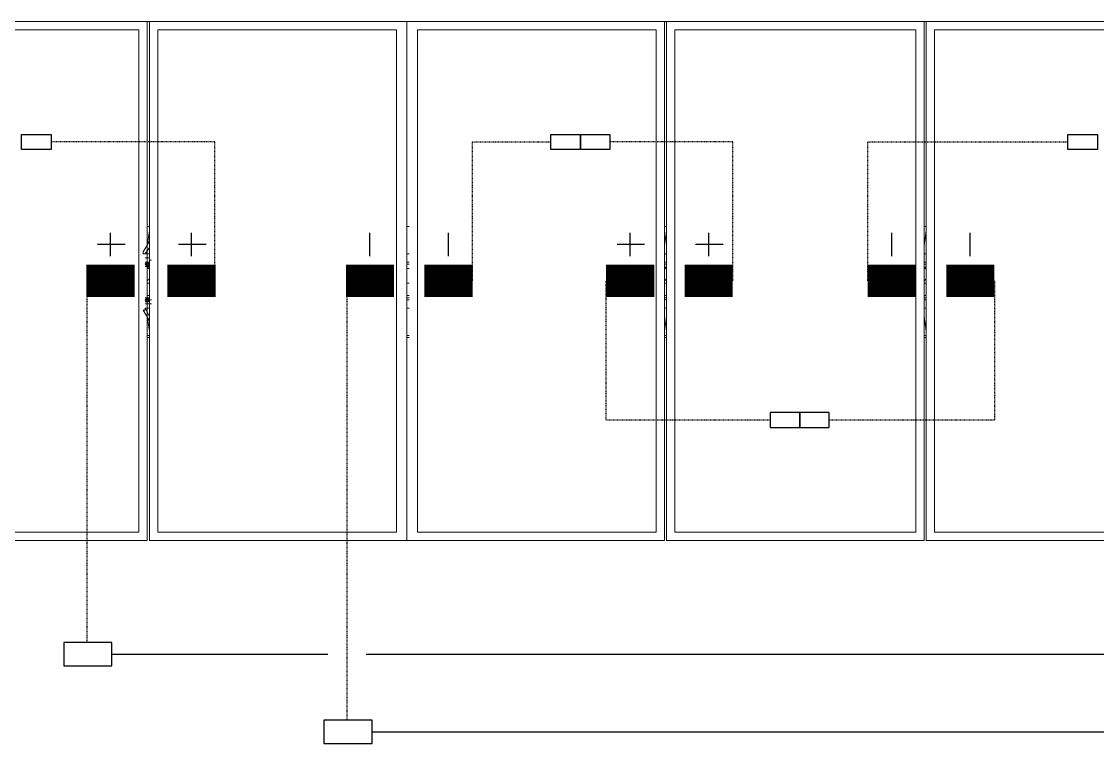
# Model space of a CAD drawing. Header units: feet. Extents: x -12372 to 90117, y -14865 to 4121.
# Drawn here: x 5471.3 to 5637.7, y 3626.4 to 3738.1 of the extents above; entities that cross this region are included whole.
import ezdxf
from ezdxf.lldxf.tags import DXFTag

# ---------------------------------------------------------------- set-up
doc = ezdxf.new("R2010")
doc.units = ezdxf.units.FT
doc.header["$MEASUREMENT"] = 0
doc.linetypes.add('HIDDEN', pattern=[0.375, 0.25, -0.125])
for name, color, linetype in [('E-DC HARNESS-NEG', 170, 'DC HARNESS CABLE'), ('E-DC HARNESS-POS', 10, 'DC HARNESS CABLE'), ('E-HARN-COMP', 8, 'Continuous'), ('E-TRNK-CABL-NEG', 6, 'HIDDEN'), ('E-TRUNK-CABLE-POS', 6, 'HIDDEN'), ('Polarity-Text', 7, 'Continuous')]:
    doc.layers.add(name, color=color, linetype=linetype)
doc.styles.get("Standard").update_dxf_attribs({"font": 'arial.ttf'})
tags = doc.linetypes.add('DC HARNESS CABLE', pattern='A,0.5,-0.2,["DH",Standard,S=0.1,R=0,X=-0.1,Y=-0.05],-0.2', length=0.9).pattern_tags.tags
tags[6] = DXFTag(74, 10)

# ---------------------------------------------------------------- blocks, each defined once
blk = doc.blocks.new('A$C47dfd34d')
at = {"lineweight": 5}
for points in [[(8.12634, 0.41332), (6.06642, 0.41332)], [(6.47974, 0), (6.47974, 0.41332)], [(6.4864, 0.00667), (6.4864, 0.40665)], [(6.47807, 0.23499), (6.47974, 0.24666), (6.47974, 0.24332)], [(6.68473, 0.23499), (6.68473, 0.24666), (6.68473, 0.24332)], [(6.88972, 0.23499), (6.89139, 0.24666), (6.89139, 0.24332)], [(7.09638, 0.23499), (7.09804, 0.24666), (7.09804, 0.24332)], [(6.47474, 0.22999), (6.47974, 0.23832)], [(6.4764, 0.22832), (6.47974, 0.23332)], [(6.47807, 0.21832), (6.47974, 0.21832), (6.47974, 0.19333), (6.47807, 0.19333), (6.4764, 0.19333), (6.47807, 0.19333), (6.47974, 0.19333), (6.47974, 0.19166), (6.47807, 0.19166), (6.47974, 0.19166), (6.47807, 0.19166), (6.47974, 0.19166), (6.47807, 0.19166), (6.47974, 0.19166), (6.47807, 0.19166), (6.47974, 0.19166), (6.47807, 0.19166), (6.47974, 0.19166), (6.47807, 0.19166), (6.47974, 0.19166), (6.47807, 0.19166), (6.47974, 0.19166), (6.47807, 0.19166), (6.47974, 0.19166), (6.47807, 0.19166), (6.47974, 0.19166), (6.4814, 0.19166), (6.47974, 0.19166), (6.47807, 0.19166), (6.47807, 0.21999), (6.47974, 0.21999), (6.47807, 0.21999), (6.47974, 0.21999), (6.47807, 0.21999), (6.47974, 0.21999), (6.47807, 0.21999), (6.47974, 0.21999), (6.47807, 0.21999), (6.47974, 0.21999), (6.47807, 0.21999), (6.4764, 0.21999), (6.47807, 0.21832), (6.47807, 0.21999), (6.47974, 0.21999), (6.47807, 0.21999), (6.47974, 0.21999), (6.47807, 0.21999), (6.47974, 0.21999), (6.47807, 0.21999), (6.47974, 0.21999), (6.47807, 0.21999), (6.47974, 0.21999), (6.47807, 0.21999), (6.47807, 0.21832), (6.4764, 0.21999), (6.47807, 0.21832), (6.47807, 0.21999), (6.47974, 0.21999), (6.47974, 0.22166), (6.47807, 0.22166), (6.4764, 0.22166), (6.47807, 0.22166), (6.47974, 0.22166), (6.47974, 0.22332), (6.4814, 0.22332), (6.47974, 0.22332), (6.47974, 0.22499), (6.4764, 0.22499)], [(6.4814, 0.22332), (6.47974, 0.22332), (6.47974, 0.22499), (6.4764, 0.22499), (6.47974, 0.22499), (6.47974, 0.22332), (6.47974, 0.22166), (6.47807, 0.22166), (6.4764, 0.22166), (6.47807, 0.22166), (6.47974, 0.22166), (6.47974, 0.22332)], [(6.68473, 0.22832), (6.68639, 0.22832)], [(6.88972, 0.22832), (6.89139, 0.22832)], [(7.09638, 0.22832), (7.09804, 0.22832)], [(6.4764, 0.21999), (6.47807, 0.21999)], [(6.4764, 0.21832), (6.47807, 0.21832)], [(6.4764, 0.21832), (6.47807, 0.21832)], [(6.47807, 0.22166), (6.47807, 0.22166)], [(6.47974, 0.22166), (6.47807, 0.22166)], [(6.47807, 0.21999), (6.47974, 0.21999)], [(6.47807, 0.21999), (6.47974, 0.21999)], [(6.47807, 0.21999), (6.47974, 0.21999)], [(6.47807, 0.21999), (6.47974, 0.21999)], [(6.47807, 0.21999), (6.47974, 0.21999)], [(6.47807, 0.21999), (6.47974, 0.21999)], [(6.47807, 0.21832), (6.47974, 0.21832)], [(6.47807, 0.21832), (6.47974, 0.21832)], [(6.47807, 0.21832), (6.47807, 0.21832)], [(6.47974, 0.21666), (6.47807, 0.21666), (6.47974, 0.21832)], [(6.47974, 0.22166), (6.47974, 0.22166)], [(6.47974, 0.21832), (6.47974, 0.19333)], [(6.47974, 0.21832), (6.47974, 0.21832)], [(6.47974, 0.19333), (6.47974, 0.21832)], [(6.68473, 0.22166), (6.68639, 0.22166)], [(6.68473, 0.21999), (6.68639, 0.21999)], [(6.68473, 0.21832), (6.68473, 0.21666), (6.68639, 0.21666)], [(6.89139, 0.22166), (6.88972, 0.22166)], [(6.88972, 0.21999), (6.89139, 0.21999)], [(6.89139, 0.21666), (6.88972, 0.21666), (6.89139, 0.21832)], [(7.09804, 0.22166), (7.09638, 0.22166)], [(7.09638, 0.21999), (7.09804, 0.21999)], [(7.09804, 0.21666), (7.09638, 0.21666), (7.09804, 0.21832)], [(6.47807, 0.20666), (6.47974, 0.20832)], [(6.68473, 0.20666), (6.68473, 0.20832)], [(6.88972, 0.20666), (6.89139, 0.20832)], [(7.09638, 0.20666), (7.09804, 0.20832)], [(6.47974, 0.20499), (6.47807, 0.20499)], [(6.68473, 0.20499), (6.68639, 0.20499)], [(6.89139, 0.20499), (6.88972, 0.20499)], [(7.09804, 0.20499), (7.09638, 0.20499)], [(6.47807, 0.19333), (6.4764, 0.19333)], [(6.4764, 0.19333), (6.47807, 0.19333)], [(6.47974, 0.19333), (6.47807, 0.19333), (6.4764, 0.19333)], [(6.47807, 0.19166), (6.47807, 0.18999), (6.4764, 0.19166)], [(6.4764, 0.19166), (6.47807, 0.18999), (6.47807, 0.19166)], [(6.4764, 0.19166), (6.47807, 0.19166)], [(6.4764, 0.19166), (6.47807, 0.18999), (6.47807, 0.19166)], [(6.4764, 0.19166), (6.47807, 0.19166)], [(6.47807, 0.18999), (6.47974, 0.18999), (6.47974, 0.18833), (6.4764, 0.18833)], [(6.47807, 0.19499), (6.47974, 0.19499)], [(6.47807, 0.19166), (6.47974, 0.19166), (6.47974, 0.19333), (6.47807, 0.19333)], [(6.47974, 0.19333), (6.47807, 0.19333)], [(6.47807, 0.19333), (6.47974, 0.19333), (6.47974, 0.19166), (6.47807, 0.19166)], [(6.47974, 0.19333), (6.47807, 0.19333)], [(6.47807, 0.19333), (6.47807, 0.19333)], [(6.47807, 0.19166), (6.47974, 0.19166)], [(6.47807, 0.19166), (6.47974, 0.19166)], [(6.47807, 0.19166), (6.47974, 0.19166)], [(6.47807, 0.19166), (6.47974, 0.19166)], [(6.47807, 0.19166), (6.47974, 0.19166)], [(6.47807, 0.19166), (6.47974, 0.19166)], [(6.47807, 0.18999), (6.47807, 0.18999)], [(6.47974, 0.19333), (6.47974, 0.19333)], [(6.47974, 0.18999), (6.47974, 0.18999)], [(6.68473, 0.19499), (6.68639, 0.19499)], [(6.68473, 0.19333), (6.68639, 0.19333)], [(6.68473, 0.19166), (6.68639, 0.19166)], [(6.88972, 0.19499), (6.89139, 0.19499)], [(6.89139, 0.19333), (6.88972, 0.19333)], [(6.88972, 0.19166), (6.89139, 0.19166)], [(7.09638, 0.19499), (7.09804, 0.19499)], [(7.09804, 0.19333), (7.09638, 0.19333)], [(7.09638, 0.19166), (7.09804, 0.19166)], [(6.47974, 0.17499), (6.47474, 0.18333)], [(6.47974, 0.17833), (6.4764, 0.18499), (6.47974, 0.18499)], [(6.47974, 0.18499), (6.47807, 0.18499)], [(6.47974, 0.18833), (6.47974, 0.18666)], [(6.47974, 0.18833), (6.4814, 0.18833)], [(6.68473, 0.18499), (6.68639, 0.18499)], [(6.89139, 0.18499), (6.88972, 0.18499)], [(7.09804, 0.18499), (7.09638, 0.18499)], [(6.47974, 0.16999), (6.47974, 0.16666), (6.47807, 0.17833)], [(6.68473, 0.16999), (6.68473, 0.16666), (6.68473, 0.17833)], [(6.89139, 0.16999), (6.89139, 0.16666), (6.88972, 0.17833)], [(7.09804, 0.16999), (7.09804, 0.16666), (7.09638, 0.17833)], [(6.47807, 0.16333), (6.47974, 0.16333)], [(6.47974, 0.16666), (6.47974, 0.16666)], [(6.68473, 0.16666), (6.68473, 0.16666)], [(6.68473, 0.16333), (6.68639, 0.16333)], [(6.88972, 0.16333), (6.89139, 0.16333)], [(6.89139, 0.16666), (6.89139, 0.16666)], [(7.09638, 0.16333), (7.09804, 0.16333)], [(7.09804, 0.16666), (7.09804, 0.16666)], [(6.47807, 0.16166), (6.47974, 0.16166)], [(6.68473, 0.16166), (6.68639, 0.16166)], [(6.88972, 0.16166), (6.89139, 0.16166)], [(7.09638, 0.16166), (7.09804, 0.16166)]]:
    blk.add_lwpolyline(points, dxfattribs=at)
for points in [[(6.27308, 0.41332), (6.27308, 0), (6.47807, 0), (6.47807, 0.41332)], [(6.47974, 0.41332), (6.47974, 0), (6.68473, 0), (6.68473, 0.41332)], [(6.47974, 0), (6.47974, 0.41332)], [(6.88972, 0.41332), (6.88972, 0), (6.68473, 0), (6.68473, 0.41332)], [(6.89139, 0.41332), (7.09638, 0.41332), (7.09638, 0), (6.89139, 0)], [(7.09804, 0.41332), (7.30304, 0.41332), (7.30304, 0), (7.09804, 0)], [(6.4714, 0.40665), (6.4714, 0.00667), (6.27974, 0.00667), (6.27974, 0.40665)], [(6.67639, 0.40665), (6.67639, 0.00667), (6.4864, 0.00667), (6.4864, 0.40665)], [(6.4864, 0.00667), (6.4864, 0.40665)], [(6.69306, 0.40665), (6.88305, 0.40665), (6.88305, 0.00667), (6.69306, 0.00667)], [(6.89805, 0.40665), (6.89805, 0.00667), (7.08971, 0.00667), (7.08971, 0.40665)], [(7.10471, 0.40665), (7.10471, 0.00667), (7.2947, 0.00667), (7.2947, 0.40665)], [(6.47974, 0.24999), (6.47807, 0.24999)], [(6.68639, 0.24999), (6.68473, 0.24999)], [(6.89139, 0.24999), (6.88972, 0.24999)], [(7.09804, 0.24999), (7.09638, 0.24999)], [(6.47974, 0.22832), (6.4764, 0.22832), (6.47974, 0.23332), (6.4764, 0.22832), (6.47974, 0.22832), (6.4764, 0.22832), (6.47474, 0.22832), (6.47474, 0.22999), (6.47974, 0.23832), (6.47474, 0.22999), (6.47474, 0.22832), (6.4764, 0.22832), (6.47807, 0.22832), (6.4764, 0.22832), (6.47807, 0.22832)], [(6.4764, 0.22166), (6.47807, 0.22166), (6.47974, 0.22166), (6.47974, 0.21999), (6.47974, 0.22166), (6.47807, 0.22166)], [(6.47974, 0.21832), (6.47974, 0.21999), (6.47807, 0.22166), (6.4764, 0.21999)], [(6.47974, 0.21832), (6.47974, 0.21999), (6.47807, 0.22166), (6.4764, 0.21999)], [(6.47974, 0.21999), (6.47974, 0.22166), (6.4764, 0.21999), (6.47807, 0.21832)], [(6.47974, 0.21999), (6.47807, 0.21999)], [(6.47974, 0.21999), (6.47807, 0.21999)], [(6.47807, 0.19333), (6.4764, 0.19333)], [(6.47974, 0.18999), (6.47974, 0.19166), (6.47807, 0.19333), (6.4764, 0.19166)], [(6.47974, 0.18999), (6.47974, 0.19166), (6.47807, 0.19333), (6.4764, 0.19166)], [(6.47974, 0.19166), (6.47974, 0.19333), (6.4764, 0.19166), (6.47807, 0.18999)], [(6.47807, 0.18999), (6.4764, 0.18999), (6.47807, 0.18999), (6.47974, 0.18999)], [(6.47974, 0.18666), (6.47974, 0.18833), (6.47974, 0.18999), (6.47974, 0.18833), (6.4764, 0.18833), (6.47974, 0.18833)], [(6.47974, 0.19166), (6.47807, 0.19166)], [(6.47974, 0.19166), (6.47807, 0.19166)], [(6.4764, 0.18499), (6.4764, 0.18333), (6.47474, 0.18333), (6.47974, 0.17499), (6.47474, 0.18333), (6.4764, 0.18333)], [(6.47974, 0.17833), (6.4764, 0.18499), (6.47974, 0.18499), (6.4764, 0.18499)], [(6.47807, 0.18499), (6.4764, 0.18499)]]:
    blk.add_lwpolyline(points, close=True, dxfattribs=at)

msp = doc.modelspace()

# ---------------------------------------------------------------- linework, layer by layer
at = {"layer": 'E-DC HARNESS-NEG', "ltscale": 0.5}
msp.add_lwpolyline([(5525.51, 3628.17), (5899.89, 3628.17)], dxfattribs=at)
at = {"layer": 'E-DC HARNESS-POS', "ltscale": 0.5}
for points in [[(5485.25, 3640.17), (5518.68, 3640.17)], [(5524.57, 3640.17), (5899.89, 3640.17)]]:
    msp.add_lwpolyline(points, dxfattribs=at)
at = {"layer": 'E-HARN-COMP'}
for points in [[(5475.84, 3720.63), (5475.84, 3718.31), (5471.28, 3718.31), (5471.28, 3720.63)], [(5557.72, 3720.63), (5557.72, 3718.31), (5553.15, 3718.31), (5553.15, 3720.63)], [(5562.28, 3720.63), (5562.28, 3718.31), (5557.72, 3718.31), (5557.72, 3720.63)], [(5637.71, 3720.63), (5637.71, 3718.31), (5633.15, 3718.31), (5633.15, 3720.63)], [(5591.66, 3675.24), (5591.66, 3677.56), (5587.1, 3677.56), (5587.1, 3675.24)], [(5596.23, 3675.24), (5596.23, 3677.56), (5591.66, 3677.56), (5591.66, 3675.24)], [(5485.25, 3638.36), (5485.25, 3641.97), (5477.8, 3641.97), (5477.8, 3638.36)], [(5525.51, 3626.36), (5525.51, 3629.97), (5518.06, 3629.97), (5518.06, 3626.36)]]:
    msp.add_lwpolyline(points, close=True, dxfattribs=at)
at = {"layer": 'E-HARN-COMP', "const_width": 5}
for points in [[(5481.32, 3697.94), (5488.78, 3697.94)], [(5501.31, 3697.94), (5493.85, 3697.94)], [(5521.47, 3697.94), (5528.92, 3697.94)], [(5541.06, 3697.94), (5533.61, 3697.94)], [(5561.71, 3697.94), (5569.16, 3697.94)], [(5581.3, 3697.94), (5573.85, 3697.94)], [(5602.19, 3697.94), (5609.65, 3697.94)], [(5621.78, 3697.94), (5614.33, 3697.94)]]:
    msp.add_lwpolyline(points, dxfattribs=at)
at = {"layer": 'E-TRNK-CABL-NEG', "ltscale": 0.1}
for points in [[(5541.02, 3697.94), (5541.02, 3719.47), (5553.16, 3719.47)], [(5602.19, 3697.94), (5602.19, 3719.47), (5633.15, 3719.47)], [(5521.62, 3697.94), (5521.62, 3629.97)], [(5621.78, 3697.94), (5621.78, 3676.4), (5596.23, 3676.4)]]:
    msp.add_lwpolyline(points, dxfattribs=at)
at = {"layer": 'E-TRUNK-CABLE-POS', "ltscale": 0.1}
for points in [[(5501.16, 3697.94), (5501.16, 3719.47), (5475.84, 3719.47)], [(5581.3, 3697.94), (5581.3, 3719.47), (5562.28, 3719.47)], [(5481.37, 3697.94), (5481.37, 3641.97)], [(5587.1, 3676.4), (5561.71, 3676.4), (5561.71, 3697.94)]]:
    msp.add_lwpolyline(points, dxfattribs=at)
at = {"layer": 'Polarity-Text'}
for p, q in [((5485.01, 3705.4), (5485.01, 3701.78)), ((5497.54, 3705.4), (5497.54, 3701.78)), ((5525.12, 3705.4), (5525.12, 3701.78)), ((5537.26, 3705.4), (5537.26, 3701.78)), ((5565.4, 3705.4), (5565.4, 3701.78)), ((5577.54, 3705.4), (5577.54, 3701.78)), ((5605.84, 3705.4), (5605.84, 3701.78)), ((5617.98, 3705.4), (5617.98, 3701.78)), ((5487.29, 3703.59), (5483.01, 3703.59)), ((5499.82, 3703.59), (5495.54, 3703.59)), ((5567.67, 3703.59), (5563.4, 3703.59)), ((5579.81, 3703.59), (5575.54, 3703.59))]:
    msp.add_line(p, q, dxfattribs=at)

# ---------------------------------------------------------------- block references
at = {"xscale": 194.318304, "yscale": 194.318304, "zscale": 194.318304}
msp.add_blockref('A$C47dfd34d', (4231.93, 3657.78), dxfattribs=at)

doc.saveas('drawing.dxf')
